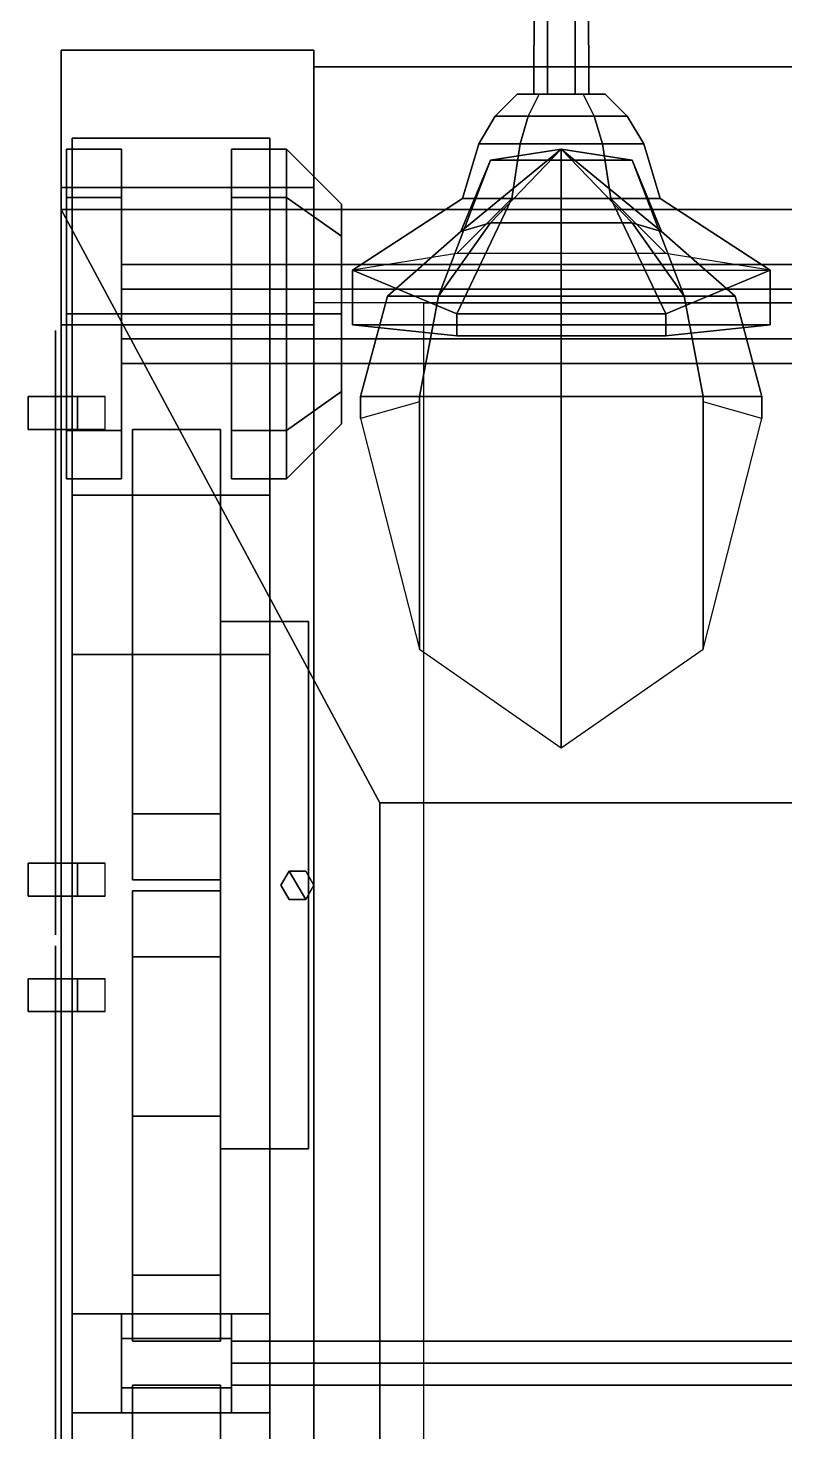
# Model space of a CAD drawing. Header units: millimetres. Extents: x -1.34 to 7, y -2.32 to 3.92.
# Drawn here: x -1.34 to 0.037, y -0.125 to 2.43 of the extents above; entities that cross this region are included whole.
import ezdxf

# ---------------------------------------------------------------- set-up
doc = ezdxf.new("R2010")
doc.units = ezdxf.units.MM
for name, color, linetype in [('gun', 1, 'Continuous'), ('mudguard', 6, 'Continuous'), ('sleeve', 5, 'Continuous'), ('torsion', 5, 'Continuous'), ('tracks', 3, 'Continuous'), ('wheels', 2, 'Continuous')]:
    doc.layers.add(name, color=color, linetype=linetype)

msp = doc.modelspace()

# ---------------------------------------------------------------- linework, layer by layer
for points in [[(0.82, 2.36, 0.98), (0.82, 1.93, 0.42), (-0.82, 1.93, 0.42), (-0.82, 2.36, 0.98)], [(-0.82, 2.36, 0.98), (-0.82, 1.93, 0.42), (-0.82, -2.2, 0.42), (-0.82, -2.08, 0.98)], [(0.82, 2.1, 1.15), (0.82, 2.36, 0.98), (-0.82, 2.36, 0.98), (-0.82, 2.1, 1.15)], [(-0.82, 2.1, 1.15), (-0.82, 2.36, 0.98), (-0.82, -2.08, 0.98), (-0.82, -2.04, 1.15)], [(-0.87, 1.91, 0.96), (-0.87, 2.1221, 0.8721), (-0.87, 2.21, 0.66), (-0.87, 1.6979, 0.8721)], [(-0.87, 1.6979, 0.8721), (-0.87, 2.21, 0.66), (-0.87, 2.1221, 0.4479), (-0.87, 1.61, 0.66)], [(-0.87, 2.1221, 0.4479), (-0.87, 2.21, 0.66), (-0.77, 2.11, 0.66), (-0.77, 2.0514, 0.5186)], [(-0.87, 2.21, 0.66), (-0.87, 2.1221, 0.8721), (-0.77, 2.0514, 0.8014), (-0.77, 2.11, 0.66)], [(-0.37, 2.21, 1.37), (-0.499, 2.19, 1.26), (-0.5525, 2.06, 1.37), (-0.37, 2.21, 1.37)], [(-0.37, 2.21, 1.37), (-0.5525, 2.06, 1.37), (-0.499, 2.0761, 1.499), (-0.37, 2.21, 1.37)], [(-0.37, 2.21, 1.37), (-0.37, 2.19, 1.26), (-0.499, 2.19, 1.26), (-0.37, 2.21, 1.37)], [(-0.37, 2.21, 1.37), (-0.499, 2.0761, 1.499), (-0.37, 2.0761, 1.5525), (-0.37, 2.21, 1.37)], [(-0.37, 2.21, 1.37), (-0.1875, 2.06, 1.37), (-0.241, 2.19, 1.26), (-0.37, 2.21, 1.37)], [(-0.37, 2.21, 1.37), (-0.241, 2.19, 1.26), (-0.37, 2.19, 1.26), (-0.37, 2.21, 1.37)], [(-0.37, 2.21, 1.37), (-0.37, 2.0761, 1.5525), (-0.241, 2.0761, 1.499), (-0.37, 2.21, 1.37)], [(-0.37, 2.21, 1.37), (-0.241, 2.0761, 1.499), (-0.1875, 2.06, 1.37), (-0.37, 2.21, 1.37)], [(-0.499, 2.19, 1.26), (-0.5935, 1.9425, 1.26), (-0.6861, 1.9425, 1.37), (-0.5525, 2.06, 1.37)], [(-0.37, 2.19, 1.26), (-0.37, 1.9425, 1.26), (-0.5935, 1.9425, 1.26), (-0.499, 2.19, 1.26)], [(-0.241, 2.19, 1.26), (-0.1465, 1.9425, 1.26), (-0.37, 1.9425, 1.26), (-0.37, 2.19, 1.26)], [(-0.1875, 2.06, 1.37), (-0.0539, 1.9425, 1.37), (-0.1465, 1.9425, 1.26), (-0.241, 2.19, 1.26)], [(-0.87, 2.1221, 0.8721), (-0.87, 1.91, 0.96), (-0.77, 1.91, 0.86), (-0.77, 2.0514, 0.8014)], [(-0.87, 1.61, 0.66), (-0.87, 2.1221, 0.4479), (-0.87, 1.91, 0.36), (-0.87, 1.6979, 0.4479)], [(-0.87, 1.91, 0.36), (-0.87, 2.1221, 0.4479), (-0.77, 2.0514, 0.5186), (-0.77, 1.91, 0.46)], [(-0.7, 1.02, 1.8), (-1.28, 2.1, 1.15), (-1.28, -0.46, 1.15), (-0.7, -0.3, 1.8)], [(-1.28, 2.1, 1.15), (1.28, 2.1, 1.15), (1.28, -0.46, 1.15), (-1.28, -0.46, 1.15)], [(0.7, 1.02, 1.8), (1.28, 2.1, 1.15), (-1.28, 2.1, 1.15), (-0.7, 1.02, 1.8)], [(-0.77, 1.91, 0.46), (-0.77, 2.0514, 0.5186), (-0.77, 2.11, 0.66), (-0.77, 1.7686, 0.5186)], [(-0.5525, 2.06, 1.37), (-0.6861, 1.9425, 1.37), (-0.5935, 1.9425, 1.5935), (-0.499, 2.0761, 1.499)], [(-0.499, 2.0761, 1.499), (-0.5935, 1.9425, 1.5935), (-0.37, 1.9425, 1.6861), (-0.37, 2.0761, 1.5525)], [(-0.37, 2.0761, 1.5525), (-0.37, 1.9425, 1.6861), (-0.1465, 1.9425, 1.5935), (-0.241, 2.0761, 1.499)], [(-0.241, 2.0761, 1.499), (-0.1465, 1.9425, 1.5935), (-0.0539, 1.9425, 1.37), (-0.1875, 2.06, 1.37)], [(-0.5935, 1.9425, 1.26), (-0.6281, 1.76, 1.26), (-0.735, 1.76, 1.37), (-0.6861, 1.9425, 1.37)], [(-0.6861, 1.9425, 1.37), (-0.735, 1.76, 1.37), (-0.6281, 1.76, 1.6281), (-0.5935, 1.9425, 1.5935)], [(-0.37, 1.9425, 1.26), (-0.37, 1.76, 1.26), (-0.6281, 1.76, 1.26), (-0.5935, 1.9425, 1.26)], [(-0.5935, 1.9425, 1.5935), (-0.6281, 1.76, 1.6281), (-0.37, 1.76, 1.735), (-0.37, 1.9425, 1.6861)], [(-0.1465, 1.9425, 1.26), (-0.1119, 1.76, 1.26), (-0.37, 1.76, 1.26), (-0.37, 1.9425, 1.26)], [(-0.37, 1.9425, 1.6861), (-0.37, 1.76, 1.735), (-0.1119, 1.76, 1.6281), (-0.1465, 1.9425, 1.5935)], [(-0.0539, 1.9425, 1.37), (-0.005, 1.76, 1.37), (-0.1119, 1.76, 1.26), (-0.1465, 1.9425, 1.26)], [(-0.1465, 1.9425, 1.5935), (-0.1119, 1.76, 1.6281), (-0.005, 1.76, 1.37), (-0.0539, 1.9425, 1.37)], [(-0.62, 1.93, 0.42), (0.82, 1.93, 0.42), (0.82, -2.2, 0.42), (-0.62, -2.2, 0.42)], [(-0.87, 1.91, 0.96), (-0.87, 1.6979, 0.8721), (-0.77, 1.7686, 0.8014), (-0.77, 1.91, 0.86)], [(-0.87, 1.6979, 0.4479), (-0.87, 1.91, 0.36), (-0.77, 1.91, 0.46), (-0.77, 1.7686, 0.5186)], [(-1.29, 1.88, 1.14), (-1.29, 1.88, 1.03), (-1.29, 0.78, 1.03), (-1.29, 0.78, 1.14)], [(-1.29, 1.88, 1.03), (-1.29, 1.88, 1.14), (-1.29, 0.78, 1.14), (-1.29, 0.78, 1.03)], [(-1.29, 1.64, 0.83), (-1.29, 1.88, 1.03), (-1.29, 0.78, 1.03), (-1.29, 0.78, 0.83)], [(-1.29, 1.88, 1.03), (-1.29, 1.64, 0.83), (-1.29, 0.78, 0.83), (-1.29, 0.78, 1.03)], [(-0.87, 1.61, 0.66), (-0.87, 1.6979, 0.4479), (-0.77, 1.7686, 0.5186), (-0.77, 1.71, 0.66)], [(-0.87, 1.6979, 0.8721), (-0.87, 1.61, 0.66), (-0.77, 1.71, 0.66), (-0.77, 1.7686, 0.8014)], [(-1.2, 1.76, 1.24), (-1.29, 1.76, 1.14), (-1.34, 1.76, 1.14), (-1.25, 1.76, 1.26)], [(-1.25, 1.76, 1.26), (-1.34, 1.76, 1.14), (-1.34, 1.7, 1.14), (-1.25, 1.7, 1.26)], [(-1.34, 1.7, 1.14), (-1.34, 1.76, 1.14), (-1.29, 1.76, 1.14), (-1.29, 1.7, 1.14)], [(-1.34, 1.7, 1.14), (-1.34, 1.76, 1.14), (-1.29, 1.76, 1.14), (-1.29, 1.7, 1.14)], [(-1.2, 1.7, 1.24), (-1.2, 1.76, 1.24), (-1.25, 1.76, 1.26), (-1.25, 1.7, 1.26)], [(-0.6281, 1.76, 1.6281), (-0.735, 1.76, 1.37), (-0.735, 1.72, 1.37), (-0.6281, 1.3, 1.6281)], [(-0.735, 1.76, 1.37), (-0.6281, 1.76, 1.35), (-0.6281, 1.75, 1.35), (-0.735, 1.72, 1.37)], [(-0.37, 1.76, 1.735), (-0.6281, 1.76, 1.6281), (-0.6281, 1.3, 1.6281), (-0.37, 1.12, 1.735)], [(-0.1119, 1.76, 1.6281), (-0.37, 1.76, 1.735), (-0.37, 1.12, 1.735), (-0.1119, 1.3, 1.6281)], [(-0.005, 1.76, 1.37), (-0.1119, 1.76, 1.6281), (-0.1119, 1.3, 1.6281), (-0.005, 1.72, 1.37)], [(-0.1119, 1.76, 1.35), (-0.005, 1.76, 1.37), (-0.005, 1.72, 1.37), (-0.1119, 1.75, 1.35)], [(-1.25, 1.7, 1.26), (-1.34, 1.7, 1.14), (-1.29, 1.7, 1.14), (-1.2, 1.7, 1.24)], [(-0.7, -0.3, 1.8), (0.7, -0.3, 1.8), (0.7, 1.02, 1.8), (-0.7, 1.02, 1.8)], [(-1.25, 0.91, 1.26), (-1.34, 0.91, 1.14), (-1.34, 0.85, 1.14), (-1.25, 0.85, 1.26)], [(-1.2, 0.91, 1.24), (-1.29, 0.91, 1.14), (-1.34, 0.91, 1.14), (-1.25, 0.91, 1.26)], [(-1.34, 0.85, 1.14), (-1.34, 0.91, 1.14), (-1.29, 0.91, 1.14), (-1.29, 0.85, 1.14)], [(-1.34, 0.85, 1.14), (-1.34, 0.91, 1.14), (-1.29, 0.91, 1.14), (-1.29, 0.85, 1.14)], [(-1.2, 0.85, 1.24), (-1.2, 0.91, 1.24), (-1.25, 0.91, 1.26), (-1.25, 0.85, 1.26)], [(-1.25, 0.85, 1.26), (-1.34, 0.85, 1.14), (-1.29, 0.85, 1.14), (-1.2, 0.85, 1.24)], [(-1.29, 0.76, 1.14), (-1.29, 0.76, 0.83), (-1.29, -0.4, 0.83), (-1.29, -0.4, 1.14)], [(-1.29, 0.76, 0.83), (-1.29, 0.76, 1.14), (-1.29, -0.4, 1.14), (-1.29, -0.4, 0.83)], [(-1.2, 0.7, 1.24), (-1.29, 0.7, 1.14), (-1.34, 0.7, 1.14), (-1.25, 0.7, 1.26)], [(-1.25, 0.7, 1.26), (-1.34, 0.7, 1.14), (-1.34, 0.64, 1.14), (-1.25, 0.64, 1.26)], [(-1.34, 0.64, 1.14), (-1.34, 0.7, 1.14), (-1.29, 0.7, 1.14), (-1.29, 0.64, 1.14)], [(-1.34, 0.64, 1.14), (-1.34, 0.7, 1.14), (-1.29, 0.7, 1.14), (-1.29, 0.64, 1.14)], [(-1.2, 0.64, 1.24), (-1.2, 0.7, 1.24), (-1.25, 0.7, 1.26), (-1.25, 0.64, 1.26)], [(-1.25, 0.64, 1.26), (-1.34, 0.64, 1.14), (-1.29, 0.64, 1.14), (-1.2, 0.64, 1.24)]]:
    msp.add_3dface(points)
at = {"layer": 'gun'}
for points in [[(-0.3925, 3.74, 1.409), (-0.415, 3.74, 1.37), (-0.42, 2.31, 1.37), (-0.395, 2.31, 1.4133)], [(-0.415, 3.74, 1.37), (-0.3925, 3.74, 1.331), (-0.395, 2.31, 1.3267), (-0.42, 2.31, 1.37)], [(-0.3475, 3.74, 1.409), (-0.3925, 3.74, 1.409), (-0.395, 2.31, 1.4133), (-0.345, 2.31, 1.4133)], [(-0.3925, 3.74, 1.331), (-0.3475, 3.74, 1.331), (-0.345, 2.31, 1.3267), (-0.395, 2.31, 1.3267)], [(-0.325, 3.74, 1.37), (-0.3475, 3.74, 1.409), (-0.345, 2.31, 1.4133), (-0.32, 2.31, 1.37)], [(-0.3475, 3.74, 1.331), (-0.325, 3.74, 1.37), (-0.32, 2.31, 1.37), (-0.345, 2.31, 1.3267)]]:
    msp.add_3dface(points, dxfattribs=at)
at = {"layer": 'mudguard'}
for points in [[(-0.82, 2.39, 1.09), (-0.82, 2.14, 1.12), (-1.28, 2.14, 1.12), (-1.28, 2.39, 1.09)], [(-0.82, 2.14, 1.12), (-0.82, 2.39, 1.09), (-1.28, 2.39, 1.09), (-1.28, 2.14, 1.12)], [(-0.82, 2.39, 1.09), (-0.82, 2.14, 1.12), (-0.82, 2.36, 0.98)], [(-0.82, 2.14, 1.12), (-0.82, 2.39, 1.09), (-0.82, 2.36, 0.98)], [(-0.82, 1.89, 1.12), (-0.82, 2.14, 1.12), (-1.28, 2.14, 1.12), (-1.28, 1.89, 1.12)], [(-0.82, 2.14, 1.12), (-0.82, 1.89, 1.12), (-1.28, 1.89, 1.12), (-1.28, 2.14, 1.12)]]:
    msp.add_3dface(points, dxfattribs=at)
at = {"layer": 'sleeve'}
for points in [[(-0.41, 2.31, 1.4393), (-0.45, 2.31, 1.37), (-0.49, 2.27, 1.37), (-0.43, 2.27, 1.4739)], [(-0.45, 2.31, 1.37), (-0.41, 2.31, 1.28), (-0.43, 2.27, 1.24), (-0.49, 2.27, 1.37)], [(-0.29, 2.31, 1.37), (-0.45, 2.31, 1.37), (-0.41, 2.31, 1.4393), (-0.33, 2.31, 1.4393)], [(-0.33, 2.31, 1.28), (-0.41, 2.31, 1.28), (-0.45, 2.31, 1.37), (-0.29, 2.31, 1.37)], [(-0.33, 2.31, 1.4393), (-0.41, 2.31, 1.4393), (-0.43, 2.27, 1.4739), (-0.31, 2.27, 1.4739)], [(-0.41, 2.31, 1.28), (-0.33, 2.31, 1.28), (-0.31, 2.27, 1.24), (-0.43, 2.27, 1.24)], [(-0.29, 2.31, 1.37), (-0.33, 2.31, 1.4393), (-0.31, 2.27, 1.4739), (-0.25, 2.27, 1.37)], [(-0.33, 2.31, 1.28), (-0.29, 2.31, 1.37), (-0.25, 2.27, 1.37), (-0.31, 2.27, 1.24)], [(-0.43, 2.27, 1.4739), (-0.49, 2.27, 1.37), (-0.52, 2.22, 1.37), (-0.445, 2.22, 1.4999)], [(-0.49, 2.27, 1.37), (-0.43, 2.27, 1.24), (-0.445, 2.22, 1.23), (-0.52, 2.22, 1.37)], [(-0.31, 2.27, 1.4739), (-0.43, 2.27, 1.4739), (-0.445, 2.22, 1.4999), (-0.295, 2.22, 1.4999)], [(-0.43, 2.27, 1.24), (-0.31, 2.27, 1.24), (-0.295, 2.22, 1.23), (-0.445, 2.22, 1.23)], [(-0.25, 2.27, 1.37), (-0.31, 2.27, 1.4739), (-0.295, 2.22, 1.4999), (-0.22, 2.22, 1.37)], [(-0.31, 2.27, 1.24), (-0.25, 2.27, 1.37), (-0.22, 2.22, 1.37), (-0.295, 2.22, 1.23)], [(-0.445, 2.22, 1.4999), (-0.52, 2.22, 1.37), (-0.55, 2.12, 1.37), (-0.46, 2.12, 1.57)], [(-0.52, 2.22, 1.37), (-0.445, 2.22, 1.23), (-0.46, 2.12, 1.31), (-0.55, 2.12, 1.37)], [(-0.295, 2.22, 1.4999), (-0.445, 2.22, 1.4999), (-0.46, 2.12, 1.57), (-0.28, 2.12, 1.57)], [(-0.445, 2.22, 1.23), (-0.295, 2.22, 1.23), (-0.28, 2.12, 1.31), (-0.46, 2.12, 1.31)], [(-0.22, 2.22, 1.37), (-0.295, 2.22, 1.4999), (-0.28, 2.12, 1.57), (-0.19, 2.12, 1.37)], [(-0.295, 2.22, 1.23), (-0.22, 2.22, 1.37), (-0.19, 2.12, 1.37), (-0.28, 2.12, 1.31)], [(-0.46, 2.12, 1.57), (-0.55, 2.12, 1.37), (-0.75, 1.99, 1.4), (-0.56, 1.91, 1.73)], [(-0.55, 2.12, 1.37), (-0.46, 2.12, 1.31), (-0.56, 2.02, 1.36), (-0.75, 1.99, 1.4)], [(-0.28, 2.12, 1.57), (-0.46, 2.12, 1.57), (-0.56, 1.91, 1.73), (-0.18, 1.91, 1.73)], [(-0.46, 2.12, 1.31), (-0.28, 2.12, 1.31), (-0.18, 2.02, 1.36), (-0.56, 2.02, 1.36)], [(-0.19, 2.12, 1.37), (-0.28, 2.12, 1.57), (-0.18, 1.91, 1.73), (0.01, 1.99, 1.4)], [(-0.28, 2.12, 1.31), (-0.19, 2.12, 1.37), (0.01, 1.99, 1.4), (-0.18, 2.02, 1.36)], [(-0.56, 1.91, 1.73), (-0.75, 1.99, 1.4), (-0.75, 1.89, 1.54), (-0.56, 1.87, 1.73)], [(0.01, 1.89, 1.54), (-0.75, 1.89, 1.54), (-0.75, 1.99, 1.4), (0.01, 1.99, 1.4)], [(0.01, 1.99, 1.4), (-0.18, 1.91, 1.73), (-0.18, 1.87, 1.73), (0.01, 1.89, 1.54)], [(-0.18, 1.91, 1.73), (-0.56, 1.91, 1.73), (-0.56, 1.87, 1.73), (-0.18, 1.87, 1.73)], [(-0.18, 1.87, 1.73), (-0.56, 1.87, 1.73), (-0.75, 1.89, 1.54), (0.01, 1.89, 1.54)]]:
    msp.add_3dface(points, dxfattribs=at)
at = {"layer": 'torsion'}
for points in [[(-0.83, 1.35, 0.4), (-0.83, 0.39, 0.4), (-0.99, 0.39, 0.4), (-0.99, 1.35, 0.4)], [(-0.99, 1.35, 0.47), (-0.99, 0.39, 0.47), (-0.83, 0.39, 0.47), (-0.83, 1.35, 0.47)], [(-0.99, 1.35, 0.4), (-0.99, 0.39, 0.4), (-0.99, 0.39, 0.47), (-0.99, 1.35, 0.47)], [(-0.83, 1.35, 0.47), (-0.83, 1.35, 0.4), (-0.99, 1.35, 0.4), (-0.99, 1.35, 0.47)], [(-0.83, 0.39, 0.47), (-0.83, 0.39, 0.4), (-0.83, 1.35, 0.4), (-0.83, 1.35, 0.47)], [(-0.865, 0.896, 0.47), (-0.88, 0.87, 0.47), (-0.88, 0.87, 0.7), (-0.865, 0.896, 0.7)], [(-0.88, 0.87, 0.7), (-0.865, 0.844, 0.7), (-0.835, 0.844, 0.7), (-0.865, 0.896, 0.7)], [(-0.835, 0.896, 0.47), (-0.865, 0.896, 0.47), (-0.865, 0.896, 0.7), (-0.835, 0.896, 0.7)], [(-0.865, 0.896, 0.7), (-0.835, 0.844, 0.7), (-0.82, 0.87, 0.7), (-0.835, 0.896, 0.7)], [(-0.82, 0.87, 0.47), (-0.835, 0.896, 0.47), (-0.835, 0.896, 0.7), (-0.82, 0.87, 0.7)], [(-0.88, 0.87, 0.47), (-0.865, 0.844, 0.47), (-0.865, 0.844, 0.7), (-0.88, 0.87, 0.7)], [(-0.835, 0.844, 0.47), (-0.82, 0.87, 0.47), (-0.82, 0.87, 0.7), (-0.835, 0.844, 0.7)], [(-0.865, 0.844, 0.47), (-0.835, 0.844, 0.47), (-0.835, 0.844, 0.7), (-0.865, 0.844, 0.7)], [(-0.99, 0.39, 0.47), (-0.99, 0.39, 0.4), (-0.83, 0.39, 0.4), (-0.83, 0.39, 0.47)]]:
    msp.add_3dface(points, dxfattribs=at)
at = {"layer": 'tracks'}
for points in [[(-0.9, 2.23, 0.66), (-0.9, 2.14, 0.44), (-1.26, 2.14, 0.44), (-1.26, 2.23, 0.66)], [(-0.9, 2.14, 0.44), (-0.9, 2.23, 0.66), (-1.26, 2.23, 0.66), (-1.26, 2.14, 0.44)], [(-0.9, 2.23, 0.66), (-0.9, 2.14, 0.88), (-1.26, 2.14, 0.88), (-1.26, 2.23, 0.66)], [(-0.9, 2.14, 0.88), (-0.9, 2.23, 0.66), (-1.26, 2.23, 0.66), (-1.26, 2.14, 0.88)], [(-0.9, 2.14, 0.44), (-0.9, 1.58, 0.12), (-1.26, 1.58, 0.12), (-1.26, 2.14, 0.44)], [(-0.9, 1.58, 0.12), (-0.9, 2.14, 0.44), (-1.26, 2.14, 0.44), (-1.26, 1.58, 0.12)], [(-0.9, 1.91, 0.98), (-0.9, 2.14, 0.88), (-1.26, 2.14, 0.88), (-1.26, 1.91, 0.98)], [(-0.9, 2.14, 0.88), (-0.9, 1.91, 0.98), (-1.26, 1.91, 0.98), (-1.26, 2.14, 0.88)], [(-0.9, 0.09, 0.92), (-0.9, 1.91, 0.98), (-1.26, 1.91, 0.98), (-1.26, 0.09, 0.92)], [(-0.9, 1.91, 0.98), (-0.9, 0.09, 0.92), (-1.26, 0.09, 0.92), (-1.26, 1.91, 0.98)], [(-0.9, 1.29), (-0.9, 1.58, 0.12), (-1.26, 1.58, 0.12), (-1.26, 1.29)], [(-0.9, 1.58, 0.12), (-0.9, 1.29), (-1.26, 1.29), (-1.26, 1.58, 0.12)], [(-0.9, 1.29), (-0.9, -1.28), (-1.26, -1.28), (-1.26, 1.29)], [(-0.9, -1.28), (-0.9, 1.29), (-1.26, 1.29), (-1.26, -1.28)], [(-0.9, -0.09, 0.92), (-0.9, 0.09, 0.92), (-1.26, 0.09, 0.92), (-1.26, -0.09, 0.92)], [(-0.9, 0.09, 0.92), (-0.9, -0.09, 0.92), (-1.26, -0.09, 0.92), (-1.26, 0.09, 0.92)], [(-0.9, -0.09, 0.92), (-0.9, -1.92, 0.88), (-1.26, -1.92, 0.88), (-1.26, -0.09, 0.92)], [(-0.9, -1.92, 0.88), (-0.9, -0.09, 0.92), (-1.26, -0.09, 0.92), (-1.26, -1.92, 0.88)]]:
    msp.add_3dface(points, dxfattribs=at)
at = {"layer": 'wheels'}
for points in [[(-1.17, 2.21, 0.66), (-1.17, 2.1221, 0.4479), (-1.27, 2.1221, 0.4479), (-1.27, 2.21, 0.66)], [(-1.27, 1.61, 0.66), (-1.27, 2.1221, 0.8721), (-1.27, 2.21, 0.66), (-1.27, 1.6979, 0.4479)], [(-1.27, 1.6979, 0.4479), (-1.27, 2.21, 0.66), (-1.27, 2.1221, 0.4479), (-1.27, 1.91, 0.36)], [(-1.17, 2.1221, 0.8721), (-1.17, 2.21, 0.66), (-1.27, 2.21, 0.66), (-1.27, 2.1221, 0.8721)], [(-1.17, 1.6979, 0.8721), (-1.17, 2.21, 0.66), (-1.17, 2.1221, 0.8721), (-1.17, 1.91, 0.96)], [(-1.17, 1.61, 0.66), (-1.17, 2.1221, 0.4479), (-1.17, 2.21, 0.66), (-1.17, 1.6979, 0.8721)], [(-0.87, 2.21, 0.66), (-0.87, 2.1221, 0.4479), (-0.97, 2.1221, 0.4479), (-0.97, 2.21, 0.66)], [(-0.97, 1.61, 0.66), (-0.97, 2.1221, 0.8721), (-0.97, 2.21, 0.66), (-0.97, 1.6979, 0.4479)], [(-0.97, 1.6979, 0.4479), (-0.97, 2.21, 0.66), (-0.97, 2.1221, 0.4479), (-0.97, 1.91, 0.36)], [(-0.87, 2.1221, 0.8721), (-0.87, 2.21, 0.66), (-0.97, 2.21, 0.66), (-0.97, 2.1221, 0.8721)], [(-0.87, 1.6979, 0.8721), (-0.87, 2.21, 0.66), (-0.87, 2.1221, 0.8721), (-0.87, 1.91, 0.96)], [(-0.87, 1.61, 0.66), (-0.87, 2.1221, 0.4479), (-0.87, 2.21, 0.66), (-0.87, 1.6979, 0.8721)], [(-1.17, 1.91, 0.96), (-1.17, 2.1221, 0.8721), (-1.27, 2.1221, 0.8721), (-1.27, 1.91, 0.96)], [(-1.27, 1.6979, 0.8721), (-1.27, 1.91, 0.96), (-1.27, 2.1221, 0.8721), (-1.27, 1.61, 0.66)], [(-1.17, 2.1221, 0.4479), (-1.17, 1.91, 0.36), (-1.27, 1.91, 0.36), (-1.27, 2.1221, 0.4479)], [(-1.17, 1.6979, 0.4479), (-1.17, 1.91, 0.36), (-1.17, 2.1221, 0.4479), (-1.17, 1.61, 0.66)], [(-0.87, 1.91, 0.96), (-0.87, 2.1221, 0.8721), (-0.97, 2.1221, 0.8721), (-0.97, 1.91, 0.96)], [(-0.97, 1.6979, 0.8721), (-0.97, 1.91, 0.96), (-0.97, 2.1221, 0.8721), (-0.97, 1.61, 0.66)], [(-0.87, 2.1221, 0.4479), (-0.87, 1.91, 0.36), (-0.97, 1.91, 0.36), (-0.97, 2.1221, 0.4479)], [(-0.87, 1.6979, 0.4479), (-0.87, 1.91, 0.36), (-0.87, 2.1221, 0.4479), (-0.87, 1.61, 0.66)], [(1.17, 1.955, 0.7379), (1.17, 2, 0.66), (-1.17, 2, 0.66), (-1.17, 1.955, 0.7379)], [(1.17, 2, 0.66), (1.17, 1.955, 0.5821), (-1.17, 1.955, 0.5821), (-1.17, 2, 0.66)], [(1.17, 1.865, 0.7379), (1.17, 1.955, 0.7379), (-1.17, 1.955, 0.7379), (-1.17, 1.865, 0.7379)], [(1.17, 1.955, 0.5821), (1.17, 1.865, 0.5821), (-1.17, 1.865, 0.5821), (-1.17, 1.955, 0.5821)], [(-1.17, 1.6979, 0.8721), (-1.17, 1.91, 0.96), (-1.27, 1.91, 0.96), (-1.27, 1.6979, 0.8721)], [(-1.17, 1.91, 0.36), (-1.17, 1.6979, 0.4479), (-1.27, 1.6979, 0.4479), (-1.27, 1.91, 0.36)], [(-0.87, 1.6979, 0.8721), (-0.87, 1.91, 0.96), (-0.97, 1.91, 0.96), (-0.97, 1.6979, 0.8721)], [(-0.87, 1.91, 0.36), (-0.87, 1.6979, 0.4479), (-0.97, 1.6979, 0.4479), (-0.97, 1.91, 0.36)], [(1.17, 1.82, 0.66), (1.17, 1.865, 0.7379), (-1.17, 1.865, 0.7379), (-1.17, 1.82, 0.66)], [(1.17, 1.865, 0.5821), (1.17, 1.82, 0.66), (-1.17, 1.82, 0.66), (-1.17, 1.865, 0.5821)], [(-1.17, 1.6979, 0.4479), (-1.17, 1.61, 0.66), (-1.27, 1.61, 0.66), (-1.27, 1.6979, 0.4479)], [(-1.17, 1.61, 0.66), (-1.17, 1.6979, 0.8721), (-1.27, 1.6979, 0.8721), (-1.27, 1.61, 0.66)], [(-1.15, 0.88, 0.43), (-1.15, 1.5799, 0.7199), (-1.15, 1.7, 0.43), (-1.15, 1.0001, 0.1401)], [(-1.15, 1.0001, 0.1401), (-1.15, 1.7, 0.43), (-1.15, 1.5799, 0.1401), (-1.15, 1.29, 0.02)], [(-0.99, 1.7, 0.43), (-0.99, 1.5799, 0.1401), (-1.15, 1.5799, 0.1401), (-1.15, 1.7, 0.43)], [(-0.99, 1.5799, 0.7199), (-0.99, 1.7, 0.43), (-1.15, 1.7, 0.43), (-1.15, 1.5799, 0.7199)], [(-0.99, 0.88, 0.43), (-0.99, 1.5799, 0.1401), (-0.99, 1.7, 0.43), (-0.99, 1.0001, 0.7199)], [(-0.99, 1.0001, 0.7199), (-0.99, 1.7, 0.43), (-0.99, 1.5799, 0.7199), (-0.99, 1.29, 0.84)], [(-0.87, 1.6979, 0.4479), (-0.87, 1.61, 0.66), (-0.97, 1.61, 0.66), (-0.97, 1.6979, 0.4479)], [(-0.87, 1.61, 0.66), (-0.87, 1.6979, 0.8721), (-0.97, 1.6979, 0.8721), (-0.97, 1.61, 0.66)], [(-0.99, 1.5799, 0.1401), (-0.99, 1.29, 0.02), (-1.15, 1.29, 0.02), (-1.15, 1.5799, 0.1401)], [(-1.15, 1.0001, 0.7199), (-1.15, 1.29, 0.84), (-1.15, 1.5799, 0.7199), (-1.15, 0.88, 0.43)], [(-0.99, 1.29, 0.84), (-0.99, 1.5799, 0.7199), (-1.15, 1.5799, 0.7199), (-1.15, 1.29, 0.84)], [(-0.99, 1.0001, 0.1401), (-0.99, 1.29, 0.02), (-0.99, 1.5799, 0.1401), (-0.99, 0.88, 0.43)], [(-0.99, 1.29, 0.02), (-0.99, 1.0001, 0.1401), (-1.15, 1.0001, 0.1401), (-1.15, 1.29, 0.02)], [(-0.99, 1.0001, 0.7199), (-0.99, 1.29, 0.84), (-1.15, 1.29, 0.84), (-1.15, 1.0001, 0.7199)], [(-0.99, 1.0001, 0.1401), (-0.99, 0.88, 0.43), (-1.15, 0.88, 0.43), (-1.15, 1.0001, 0.1401)], [(-0.99, 0.88, 0.43), (-0.99, 1.0001, 0.7199), (-1.15, 1.0001, 0.7199), (-1.15, 0.88, 0.43)], [(-1.15, 0.1601, 0.1401), (-1.15, 0.86, 0.43), (-1.15, 0.7399, 0.1401), (-1.15, 0.45, 0.02)], [(-1.15, 0.04, 0.43), (-1.15, 0.7399, 0.7199), (-1.15, 0.86, 0.43), (-1.15, 0.1601, 0.1401)], [(-0.99, 0.7399, 0.7199), (-0.99, 0.86, 0.43), (-1.15, 0.86, 0.43), (-1.15, 0.7399, 0.7199)], [(-0.99, 0.86, 0.43), (-0.99, 0.7399, 0.1401), (-1.15, 0.7399, 0.1401), (-1.15, 0.86, 0.43)], [(-0.99, 0.04, 0.43), (-0.99, 0.7399, 0.1401), (-0.99, 0.86, 0.43), (-0.99, 0.1601, 0.7199)], [(-0.99, 0.1601, 0.7199), (-0.99, 0.86, 0.43), (-0.99, 0.7399, 0.7199), (-0.99, 0.45, 0.84)], [(-0.99, 0.7399, 0.1401), (-0.99, 0.45, 0.02), (-1.15, 0.45, 0.02), (-1.15, 0.7399, 0.1401)], [(-1.15, 0.1601, 0.7199), (-1.15, 0.45, 0.84), (-1.15, 0.7399, 0.7199), (-1.15, 0.04, 0.43)], [(-0.99, 0.45, 0.84), (-0.99, 0.7399, 0.7199), (-1.15, 0.7399, 0.7199), (-1.15, 0.45, 0.84)], [(-0.99, 0.1601, 0.1401), (-0.99, 0.45, 0.02), (-0.99, 0.7399, 0.1401), (-0.99, 0.04, 0.43)], [(-0.99, 0.45, 0.02), (-0.99, 0.1601, 0.1401), (-1.15, 0.1601, 0.1401), (-1.15, 0.45, 0.02)], [(-0.99, 0.1601, 0.7199), (-0.99, 0.45, 0.84), (-1.15, 0.45, 0.84), (-1.15, 0.1601, 0.7199)], [(-0.99, 0.1601, 0.1401), (-0.99, 0.04, 0.43), (-1.15, 0.04, 0.43), (-1.15, 0.1601, 0.1401)], [(-0.99, 0.04, 0.43), (-0.99, 0.1601, 0.7199), (-1.15, 0.1601, 0.7199), (-1.15, 0.04, 0.43)], [(-0.97, 0.045, 0.9079), (-0.97, 0.09, 0.83), (-1.17, 0.09, 0.83), (-1.17, 0.045, 0.9079)], [(-0.97, 0.09, 0.83), (-0.97, 0.045, 0.7521), (-1.17, 0.045, 0.7521), (-1.17, 0.09, 0.83)], [(-1.17, -0.045, 0.9079), (-1.17, 0.045, 0.9079), (-1.17, 0.09, 0.83), (-1.17, -0.09, 0.83)], [(-1.17, -0.09, 0.83), (-1.17, 0.09, 0.83), (-1.17, 0.045, 0.7521), (-1.17, -0.045, 0.7521)], [(-0.97, 0.09, 0.83), (-0.97, -0.09, 0.83), (-0.97, -0.045, 0.7521), (-0.97, 0.045, 0.7521)], [(-0.97, 0.045, 0.9079), (-0.97, -0.045, 0.9079), (-0.97, -0.09, 0.83), (-0.97, 0.09, 0.83)], [(-0.97, -0.045, 0.9079), (-0.97, 0.045, 0.9079), (-1.17, 0.045, 0.9079), (-1.17, -0.045, 0.9079)], [(-0.97, 0.045, 0.7521), (-0.97, -0.045, 0.7521), (-1.17, -0.045, 0.7521), (-1.17, 0.045, 0.7521)], [(0.97, 0, 0.87), (0.97, 0.04, 0.83), (-0.97, 0.04, 0.83), (-0.97, 0, 0.87)], [(0.97, 0.04, 0.83), (0.97, 0, 0.79), (-0.97, 0, 0.79), (-0.97, 0.04, 0.83)], [(0.97, -0.04, 0.83), (0.97, 0, 0.87), (-0.97, 0, 0.87), (-0.97, -0.04, 0.83)], [(0.97, 0, 0.79), (0.97, -0.04, 0.83), (-0.97, -0.04, 0.83), (-0.97, 0, 0.79)], [(-0.97, -0.09, 0.83), (-0.97, -0.045, 0.9079), (-1.17, -0.045, 0.9079), (-1.17, -0.09, 0.83)], [(-0.97, -0.045, 0.7521), (-0.97, -0.09, 0.83), (-1.17, -0.09, 0.83), (-1.17, -0.045, 0.7521)], [(-1.15, -0.86, 0.43), (-1.15, -0.1601, 0.7199), (-1.15, -0.04, 0.43), (-1.15, -0.7399, 0.1401)], [(-1.15, -0.7399, 0.1401), (-1.15, -0.04, 0.43), (-1.15, -0.1601, 0.1401), (-1.15, -0.45, 0.02)], [(-0.99, -0.1601, 0.7199), (-0.99, -0.04, 0.43), (-1.15, -0.04, 0.43), (-1.15, -0.1601, 0.7199)], [(-0.99, -0.04, 0.43), (-0.99, -0.1601, 0.1401), (-1.15, -0.1601, 0.1401), (-1.15, -0.04, 0.43)], [(-0.99, -0.86, 0.43), (-0.99, -0.1601, 0.1401), (-0.99, -0.04, 0.43), (-0.99, -0.7399, 0.7199)], [(-0.99, -0.7399, 0.7199), (-0.99, -0.04, 0.43), (-0.99, -0.1601, 0.7199), (-0.99, -0.45, 0.84)]]:
    msp.add_3dface(points, dxfattribs=at)

doc.saveas('drawing.dxf')
